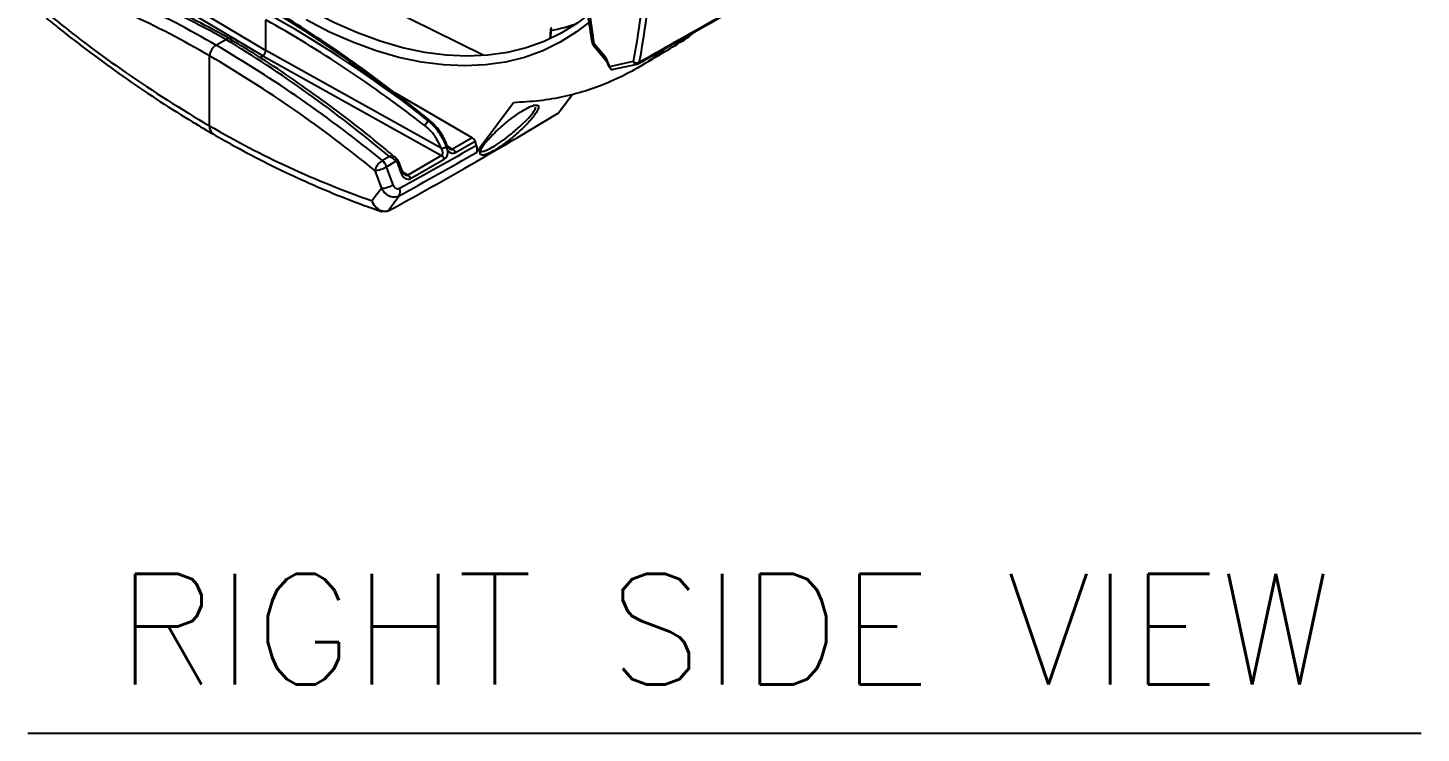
# Model space of a CAD drawing. Extents: x 9.3 to 87.2, y 0.6 to 68.8.
# Drawn here: x 56.36 to 65.82, y 43.35 to 48.14 of the extents above; entities that cross this region are included whole.
import ezdxf
from ezdxf.enums import TextEntityAlignment as Align

# ---------------------------------------------------------------- set-up
doc = ezdxf.new("R2010")
doc.units = 0
doc.header["$MEASUREMENT"] = 0
doc.layers.add('OBJECT', color=7, linetype='CONTINUOUS')
doc.styles.get("Standard").update_dxf_attribs({"font": 'SIMPLEX'})

msp = doc.modelspace()

# ---------------------------------------------------------------- linework, layer by layer
at = {"layer": 'OBJECT'}
for p, q in [((57.9542, 47.948), (56.7818, 48.6488)), ((56.8249, 48.6725), (57.9754, 47.9847)), ((59.4557, 47.9503), (58.7807, 48.2842)), ((57.9754, 47.9847), (57.9754, 48.1929)), ((59.9079, 48.1265), (59.9048, 48.0637)), ((59.9117, 48.1208), (59.909, 48.0656)), ((57.636, 48.0215), (57.7031, 48.0603)), ((59.1667, 47.3206), (57.9754, 47.9847)), ((60.2029, 48.0161), (60.2914, 47.9108)), ((60.2833, 47.9387), (60.2064, 48.0302)), ((57.5935, 47.4733), (57.5935, 47.948)), ((57.9354, 47.9372), (57.9542, 47.948)), ((57.9542, 47.948), (59.1681, 47.2712)), ((60.2833, 47.9387), (60.3091, 47.8742)), ((60.2877, 47.9201), (60.3058, 47.8747)), ((60.3361, 47.8571), (60.4976, 47.8921)), ((59.3778, 47.3923), (58.8551, 47.694)), ((59.6569, 47.6301), (59.4305, 47.3257)), ((59.9611, 47.5599), (60.0582, 47.6874)), ((59.2077, 47.3377), (59.2076, 47.3379)), ((59.2438, 47.315), (59.2084, 47.3361)), ((59.3778, 47.3923), (59.2438, 47.315)), ((59.2626, 47.2911), (59.3965, 47.3685)), ((59.4069, 47.34), (59.3965, 47.3685)), ((59.4305, 47.3257), (59.4235, 47.3163)), ((58.8142, 47.2644), (58.7666, 47.237)), ((58.7956, 47.1952), (58.8593, 47.232)), ((59.1681, 47.2712), (58.9391, 47.139)), ((58.9578, 47.1152), (59.1868, 47.2474)), ((59.4058, 47.2924), (59.4235, 47.3163)), ((58.7157, 47.1694), (58.7602, 47.0471)), ((58.8401, 47.073), (58.7956, 47.1952)), ((58.8721, 47.2121), (58.8932, 47.153)), ((58.9027, 47.1623), (58.8817, 47.2215)), ((58.9027, 47.1623), (58.9027, 47.1625)), ((58.9391, 47.139), (58.9037, 47.1602)), ((58.7976, 46.8934), (58.7936, 46.8915))]:
    msp.add_line(p, q, dxfattribs=at)
at = {"layer": 'OBJECT', "color": 1}
msp.add_line((56.3589, 43.3469), (65.8225, 43.3469), dxfattribs=at)
at = {"layer": 'OBJECT', "flags": 128}
for points in [[(60.2064, 48.0302), (60.1618, 48.3413), (60.1282, 48.648), (60.1058, 48.9496), (60.0946, 49.2457), (60.0946, 49.5356), (60.1058, 49.8188), (60.1282, 50.0946), (60.1618, 50.3625), (60.2064, 50.622)], [(60.1709, 48.1775), (60.0853, 48.1108), (59.9748, 48.041), (59.8573, 47.9834), (59.7332, 47.9384), (59.603, 47.9062), (59.4673, 47.8867), (59.3265, 47.8802), (59.1812, 47.8867), (59.0321, 47.906), (58.8795, 47.9382), (58.7243, 47.9831), (58.5669, 48.0406), (58.4081, 48.1104), (58.2483, 48.1922)], [(60.1638, 48.227), (60.0909, 48.1713), (59.9821, 48.1029), (59.8663, 48.0467), (59.7441, 48.0028), (59.616, 47.9713), (59.4824, 47.9525), (59.3439, 47.9463), (59.201, 47.9528), (59.0543, 47.9719), (58.9043, 48.0037), (58.7517, 48.0479), (58.5969, 48.1045), (58.4407, 48.1731), (58.2837, 48.2535)], [(60.2029, 48.0161), (60.2025, 48.0167), (60.2021, 48.0199), (60.2034, 48.0245), (60.2064, 48.0302)], [(60.4701, 47.9091), (60.3883, 47.8914), (60.3091, 47.8742)], [(60.3058, 47.8747), (60.3058, 47.8746), (60.3064, 47.8742), (60.3075, 47.8741), (60.3091, 47.8742)], [(59.699, 47.4662), (59.7598, 47.5263), (59.7813, 47.5513)], [(59.9638, 47.5623), (59.9629, 47.5613), (59.9611, 47.5599)], [(59.2018, 47.3313), (59.2043, 47.3333), (59.2062, 47.335), (59.2073, 47.3366), (59.2076, 47.338), (59.2075, 47.3383)], [(59.2021, 47.3305), (59.2046, 47.3325), (59.2065, 47.3343), (59.2075, 47.3359), (59.2078, 47.3373), (59.2077, 47.3377)], [(58.8721, 47.2121), (58.8759, 47.2144), (58.8788, 47.2166), (58.8808, 47.2186), (58.8817, 47.2203), (58.8817, 47.2215)], [(58.8932, 47.153), (58.897, 47.1553), (58.8999, 47.1575), (58.9018, 47.1595), (58.9028, 47.1612), (58.9027, 47.1623)], [(58.7602, 47.0471), (58.7189, 46.9922), (58.6975, 46.9638)], [(58.803, 46.8942), (58.8726, 46.9866), (58.8815, 46.9985)]]:
    msp.add_lwpolyline(points, dxfattribs=at)
at = {"layer": 'OBJECT'}
for centre, radius, start, end in [((54.3728, 42.4336), 6.386, 59.71273, 70.81557), ((54.3909, 42.4655), 6.4343, 59.71273, 70.81557), ((61.8867, 54.8469), 8.5324, 230.76161, 239.79066), ((59.9229, 48.1258), 0.015, 119.99731, 177.18186), ((59.9148, 48.1269), 0.00688, 183.27211, 242.85918), ((59.9258, 48.1268), 0.0154, 125.15592, 202.93237), ((57.6856, 47.9438), 0.0922, 122.60523, 177.39477), ((53.2649, 40.515), 8.6864, 50.70097, 59.7879), ((60.2489, 48.0547), 0.06, 189.10732, 220.01107), ((60.2103, 48.0515), 0.0216, 196.84163, 259.67015), ((53.2553, 40.4978), 8.6213, 50.70097, 59.7879), ((60.4947, 47.9404), 0.0398, 231.7645, 295.93707), ((60.4946, 47.918), 0.0261, 199.81196, 276.6718), ((60.4913, 47.9214), 0.03, 282.24851, 299.38179), ((60.4993, 47.9063), 0.0129, 301.39339, 352.55061), ((59.0863, 47.4963), 0.0116, 57.6937, 124.4817), ((59.9519, 47.5714), 0.015, 301.22265, 322.72853), ((59.9571, 47.5628), 0.00494, 301.42585, 324.7097), ((57.6531, 47.4658), 0.0601, 172.82459, 235.87756), ((60.7872, 52.9424), 6.3333, 239.71703, 250.73385), ((59.1132, 47.4586), 0.0579, 125.34799, 165.47854), ((59.1552, 47.4203), 0.1004, 276.61514, 297.6403), ((59.1558, 47.4219), 0.1025, 276.29371, 296.83749), ((59.3528, 47.3533), 0.0463, 19.08865, 57.29593), ((58.8259, 47.1393), 0.1142, 121.2763, 164.76081), ((58.7033, 47.1621), 0.098, 19.75874, 49.79459), ((58.8443, 47.2435), 0.0189, 322.28647, 34.49672), ((59.1431, 47.2323), 0.0463, 19.08865, 57.29593), ((59.2188, 47.276), 0.0463, 19.08865, 57.29593), ((58.6942, 47.3721), 0.2038, 276.05442, 299.82979), ((58.9141, 47.1001), 0.0463, 19.08865, 57.29593), ((58.7387, 47.2498), 0.2038, 276.05469, 299.82952), ((58.8346, 47.0244), 0.0536, 331.12756, 24.47785)]:
    msp.add_arc(centre, radius, start, end, dxfattribs=at)
for centre, major_axis, ratio, start_param, end_param in [((57.7031, 41.528), (-4.1053, 6.867), 0.587295, 5.488902, 5.690133), ((57.9757, 41.6849), (-4.0907, 6.8408), 0.587369, 5.299101, 5.488897), ((57.9966, 41.6974), (-4.1057, 6.8668), 0.587332, 5.322809, 5.488867), ((58.0291, 41.7161), (-3.897, 6.9874), 0.567257, 5.340207, 5.506265), ((58.7093, 51.4801), (-1.4568, 3.2795), 0.569298, 3.011564, 3.100557), ((57.7031, 41.528), (-3.8974, 6.9871), 0.567295, 5.305003, 5.506235), ((57.9542, 47.9725), (0.015, 0.026), 0.577382, 3.927062, 5.497858), ((59.0273, 47.3133), (-0.1129, 0.1888), 0.587369, 4.410798, 5.299101), ((59.1452, 47.3085), (-0.0237, 0.0368), 0.563555, 3.105908, 4.663539), ((59.1639, 47.3092), (-0.0116, 0.066), 0.71005, 3.394999, 4.50926), ((59.2404, 47.3534), (-0.0101, 0.0665), 0.703512, 2.295566, 3.409827), ((59.2217, 47.3527), (-0.022, 0.0378), 0.554981, 2.348493, 3.147875), ((58.9356, 47.1774), (-0.0101, 0.0665), 0.703512, 1.839031, 3.409827), ((58.9169, 47.1768), (-0.022, 0.0378), 0.554981, 2.348493, 3.147875)]:
    msp.add_ellipse(centre, major_axis=major_axis, ratio=ratio, start_param=start_param, end_param=end_param, dxfattribs=at)
for points, knots in [([(60.19, 50.658), (60.1824, 50.6178), (60.1603, 50.5012), (60.1303, 50.3031), (60.1032, 50.0619), (60.0849, 49.8146), (60.0755, 49.5617), (60.0749, 49.3035), (60.0832, 49.0405), (60.1003, 48.773), (60.1264, 48.5015), (60.1566, 48.2586), (60.1803, 48.1056), (60.1896, 48.0452)], [0, 0, 0, 0, 0.0517747, 0.1500101, 0.2482565, 0.3465125, 0.4447733, 0.5430351, 0.6412947, 0.7395502, 0.8378003, 0.9360439, 1, 1, 1, 1]), ([(63.5957, 49.6746), (63.4498, 49.5896), (62.9036, 49.2715), (61.9511, 48.7191), (61.0708, 48.2191), (60.5912, 47.9491), (60.5121, 47.9046)], [0, 0, 0, 0, 0.14233, 0.532595, 0.922874, 1, 1, 1, 1]), ([(60.5031, 47.8941), (60.582, 47.9386), (61.0607, 48.2085), (61.9392, 48.7078), (62.8388, 49.2328), (63.3331, 49.5195), (63.428, 49.5745)], [0, 0, 0, 0, 0.081149, 0.491855, 0.902469, 1, 1, 1, 1]), ([(57.7402, 48.0593), (57.7003, 48.0814), (57.5844, 48.1453), (57.3926, 48.2433), (57.1654, 48.3498), (56.9389, 48.4453), (56.7396, 48.521), (56.6162, 48.5617), (56.5675, 48.5777)], [0, 0, 0, 0, 0.1016559, 0.2946996, 0.4877608, 0.6808217, 0.8738747, 1, 1, 1, 1]), ([(56.484, 48.2048), (56.5193, 48.1763), (56.6276, 48.0887), (56.8105, 47.9487), (57.0328, 47.7882), (57.2563, 47.6376), (57.4519, 47.5142), (57.5731, 47.4432), (57.6194, 47.4161)], [0, 0, 0, 0, 0.094427, 0.29042, 0.486454, 0.682523, 0.878623, 1, 1, 1, 1]), ([(59.0925, 47.5061), (59.0546, 47.5369), (58.9449, 47.6265), (58.7621, 47.7677), (58.544, 47.9265), (58.325, 48.0754), (58.1583, 48.1813), (58.0647, 48.2376), (58.0442, 48.2498)], [0, 0, 0, 0, 0.10952, 0.317603, 0.525705, 0.733817, 0.941938, 1, 1, 1, 1]), ([(60.7716, 48.0322), (60.7873, 48.0406), (60.831, 48.064), (60.8696, 48.0955), (60.8944, 48.1157)], [0, 0, 0, 0, 0.358866, 1, 1, 1, 1]), ([(57.7331, 48.0624), (57.7307, 48.0638), (57.725, 48.0671), (57.7141, 48.0657), (57.7062, 48.0618), (57.7031, 48.0603)], [0, 0, 0, 0, 0.297727, 0.721226, 1, 1, 1, 1]), ([(57.7456, 48.0358), (57.7456, 48.039), (57.7453, 48.042), (57.7442, 48.0477), (57.7434, 48.0503), (57.7413, 48.055), (57.74, 48.0571), (57.7369, 48.0606), (57.7351, 48.0621), (57.7292, 48.0655), (57.7245, 48.0664), (57.7143, 48.0654), (57.7087, 48.0635), (57.7031, 48.0603)], [0, 0, 0, 0, 0.125, 0.125, 0.25, 0.25, 0.375, 0.375, 0.5, 0.5, 0.75, 0.75, 1, 1, 1, 1]), ([(58.8597, 47.2542), (58.8278, 47.2809), (58.7242, 47.3676), (58.5475, 47.5076), (58.3296, 47.6708), (58.1106, 47.8242), (57.9094, 47.9563), (57.7812, 48.034), (57.7263, 48.0673)], [0, 0, 0, 0, 0.085684, 0.278188, 0.470718, 0.663265, 0.855829, 1, 1, 1, 1]), ([(60.685, 47.9968), (60.6664, 47.9812), (60.6015, 47.927), (60.479, 47.8514), (60.3236, 47.7727), (60.1642, 47.7131), (60.0026, 47.6699), (59.8339, 47.6405), (59.7159, 47.6336), (59.6569, 47.6301)], [0, 0, 0, 0, 0.066328, 0.231261, 0.396862, 0.546629, 0.696395, 0.848198, 1, 1, 1, 1]), ([(60.5038, 47.8688), (60.5471, 47.8946), (60.6373, 47.9481), (60.7265, 48.0021), (60.7729, 48.0301)], [0, 0, 0, 0, 0.480099, 1, 1, 1, 1]), ([(60.2881, 47.9203), (60.2861, 47.926), (60.284, 47.9319), (60.2833, 47.9385), (60.2833, 47.9387)], [0, 0, 0, 0, 0.976363, 1, 1, 1, 1]), ([(60.3059, 47.8748), (60.306, 47.8744), (60.3071, 47.8701), (60.3123, 47.8638), (60.3208, 47.8581), (60.3281, 47.8559), (60.3319, 47.8567), (60.3327, 47.8569)], [0, 0, 0, 0, 0.0340765, 0.3741263, 0.6608308, 0.9330357, 1, 1, 1, 1]), ([(60.3091, 47.8742), (60.3101, 47.8721), (60.3126, 47.8671), (60.3185, 47.8609), (60.3262, 47.857), (60.3325, 47.8559), (60.3355, 47.8571), (60.3361, 47.8573)], [0, 0, 0, 0, 0.17896, 0.43464, 0.689976, 0.945216, 1, 1, 1, 1]), ([(59.4305, 47.2882), (59.4309, 47.2946), (59.4316, 47.3062), (59.4537, 47.3426), (59.4966, 47.3946), (59.5661, 47.4612), (59.6377, 47.5202), (59.7026, 47.5663), (59.7567, 47.5977), (59.7963, 47.6143), (59.8097, 47.6138), (59.8163, 47.6135)], [0, 0, 0, 0, 0.099753, 0.178648, 0.34215, 0.490234, 0.602106, 0.714487, 0.814199, 0.908561, 1, 1, 1, 1]), ([(59.8035, 47.6097), (59.8032, 47.6105), (59.8023, 47.6134), (59.7957, 47.6117), (59.791, 47.6105)], [0, 0, 0, 0, 0.291079, 1, 1, 1, 1]), ([(59.8163, 47.6135), (59.8169, 47.6135), (59.8269, 47.6145), (59.8291, 47.6009), (59.8218, 47.5769), (59.8064, 47.5544), (59.8009, 47.5464)], [0, 0, 0, 0, 0.022929, 0.374559, 0.776691, 1, 1, 1, 1]), ([(59.9638, 47.5623), (59.9807, 47.5845), (60.0125, 47.6263), (60.0443, 47.6681), (60.0593, 47.6877)], [0, 0, 0, 0, 0.530616, 1, 1, 1, 1]), ([(59.8009, 47.5464), (59.794, 47.5375), (59.7731, 47.5101), (59.721, 47.4554), (59.6456, 47.3887), (59.5719, 47.3337), (59.512, 47.2967), (59.4696, 47.2779), (59.4462, 47.2715), (59.4418, 47.275), (59.4413, 47.2754)], [0, 0, 0, 0, 0.09071, 0.278411, 0.45673, 0.610492, 0.740989, 0.860985, 0.983315, 1, 1, 1, 1]), ([(59.7813, 47.5513), (59.7869, 47.5587), (59.8023, 47.5787), (59.8064, 47.5915), (59.8091, 47.5996)], [0, 0, 0, 0, 0.3660144, 1, 1, 1, 1]), ([(57.6194, 47.4161), (57.6589, 47.3936), (57.7732, 47.3284), (57.9624, 47.2285), (58.1867, 47.1197), (58.4104, 47.0219), (58.6036, 46.9459), (58.722, 46.9048), (58.7665, 46.8894)], [0, 0, 0, 0, 0.1027, 0.297605, 0.492538, 0.687472, 0.882389, 1, 1, 1, 1]), ([(59.2018, 47.3313), (59.1955, 47.3483), (59.1881, 47.3651), (59.1709, 47.398), (59.1613, 47.4137), (59.1404, 47.4436), (59.1289, 47.458), (59.105, 47.4838), (59.0926, 47.4955), (59.0797, 47.5058)], [0, 0, 0, 0, 0.25, 0.25, 0.5, 0.5, 0.75, 0.75, 1, 1, 1, 1]), ([(59.2075, 47.3383), (59.204, 47.3473), (59.194, 47.3734), (59.1717, 47.4152), (59.1401, 47.4597), (59.1125, 47.489), (59.0964, 47.5027), (59.0925, 47.5061)], [0, 0, 0, 0, 0.139735, 0.40349, 0.66784, 0.919642, 1, 1, 1, 1]), ([(59.4338, 47.3039), (59.4355, 47.3018), (59.4397, 47.2967), (59.464, 47.3027), (59.504, 47.3211), (59.5568, 47.3535), (59.5995, 47.3842), (59.6482, 47.4218), (59.6752, 47.4454), (59.699, 47.4662)], [0, 0, 0, 0, 0.103498, 0.259111, 0.41109, 0.576186, 0.73971, 0.771975, 1, 1, 1, 1]), ([(59.2078, 47.3375), (59.2077, 47.3377), (59.2076, 47.338), (59.2075, 47.3383), (59.2075, 47.3383)], [0, 0, 0, 0, 0.7902348, 1, 1, 1, 1]), ([(59.2221, 47.3178), (59.2206, 47.3187), (59.2171, 47.3211), (59.2114, 47.3287), (59.2088, 47.3352), (59.2077, 47.3377)], [0, 0, 0, 0, 0.31339, 0.730902, 1, 1, 1, 1]), ([(59.4058, 47.2924), (59.4076, 47.2949), (59.4091, 47.298), (59.4112, 47.3049), (59.4117, 47.3087), (59.4119, 47.317), (59.4116, 47.3214), (59.4099, 47.3306), (59.4086, 47.3353), (59.4069, 47.34)], [0, 0, 0, 0, 0.25, 0.25, 0.5, 0.5, 0.75, 0.75, 1, 1, 1, 1]), ([(58.8599, 47.2542), (58.8547, 47.2586), (58.848, 47.2617), (58.8361, 47.2642), (58.832, 47.2648), (58.8233, 47.2651), (58.8187, 47.2649), (58.8142, 47.2644)], [0, 0, 0, 0, 0.5, 0.5, 0.75, 0.75, 1, 1, 1, 1]), ([(58.8593, 47.232), (58.8541, 47.2392), (58.8475, 47.2457), (58.8358, 47.254), (58.8317, 47.2565), (58.8232, 47.261), (58.8186, 47.2629), (58.8142, 47.2644)], [0, 0, 0, 0, 0.5, 0.5, 0.75, 0.75, 1, 1, 1, 1]), ([(58.8593, 47.232), (58.8621, 47.2296), (58.8646, 47.2265), (58.8689, 47.2198), (58.8707, 47.2161), (58.8721, 47.2121)], [0, 0, 0, 0, 0.5, 0.5, 1, 1, 1, 1]), ([(58.8833, 47.2164), (58.8817, 47.221), (58.8771, 47.2338), (58.8692, 47.2474), (58.8609, 47.2528), (58.8596, 47.2536)], [0, 0, 0, 0, 0.323479, 0.897899, 1, 1, 1, 1]), ([(59.4413, 47.2754), (59.4352, 47.2764), (59.4277, 47.2777), (59.43, 47.2865), (59.4305, 47.2882)], [0, 0, 0, 0, 0.813273, 1, 1, 1, 1]), ([(58.9173, 47.1418), (58.9158, 47.1428), (58.9123, 47.1451), (58.9066, 47.1529), (58.9039, 47.1596), (58.9027, 47.1623)], [0, 0, 0, 0, 0.307719, 0.717675, 1, 1, 1, 1]), ([(58.7602, 47.0471), (58.7668, 47.0357), (58.7752, 47.0253), (58.7895, 47.0125), (58.7946, 47.0087), (58.8051, 47.0019), (58.8106, 46.9991), (58.8217, 46.9945), (58.8275, 46.9928), (58.8389, 46.9906), (58.8446, 46.9901), (58.8558, 46.9903), (58.8612, 46.9911), (58.8717, 46.9939), (58.8768, 46.9959), (58.8815, 46.9985)], [0, 0, 0, 0, 0.25, 0.25, 0.375, 0.375, 0.5, 0.5, 0.625, 0.625, 0.75, 0.75, 0.875, 0.875, 1, 1, 1, 1]), ([(58.8834, 47.0466), (58.8793, 47.0443), (58.8749, 47.0435), (58.8661, 47.0443), (58.8618, 47.046), (58.854, 47.0512), (58.8504, 47.0548), (58.8444, 47.063), (58.842, 47.0678), (58.8401, 47.073)], [0, 0, 0, 0, 0.25, 0.25, 0.5, 0.5, 0.75, 0.75, 1, 1, 1, 1]), ([(58.803, 46.8942), (58.7988, 46.8924), (58.7942, 46.8912), (58.7848, 46.8902), (58.7798, 46.8903), (58.7697, 46.8919), (58.7646, 46.8933), (58.7544, 46.8974), (58.7493, 46.9001), (58.7395, 46.9066), (58.7348, 46.9103), (58.7257, 46.9188), (58.7214, 46.9236), (58.7135, 46.9338), (58.7098, 46.9393), (58.7031, 46.9511), (58.7001, 46.9574), (58.6975, 46.9638)], [0, 0, 0, 0, 0.125, 0.125, 0.25, 0.25, 0.375, 0.375, 0.5, 0.5, 0.625, 0.625, 0.75, 0.75, 0.875, 0.875, 1, 1, 1, 1]), ([(58.7594, 46.8931), (58.7549, 46.8945), (58.7417, 46.8984), (58.7211, 46.9176), (58.7064, 46.9407), (58.6997, 46.9574), (58.698, 46.9623), (58.6976, 46.9636), (58.6975, 46.9638)], [0, 0, 0, 0, 0.1728315, 0.5025769, 0.8583592, 0.9621342, 0.9955278, 1, 1, 1, 1])]:
    msp.add_open_spline(points, degree=3, knots=knots, dxfattribs=at)
for points in [[(60.5193, 48.2127), (60.5054, 48.1096), (60.489, 48.0084), (60.4701, 47.9091)], [(60.5121, 47.9046), (60.5311, 48.0042), (60.5475, 48.1058), (60.5615, 48.2093)], [(59.0797, 47.5058), (59.0359, 47.5409), (58.9919, 47.5755), (58.9479, 47.6094)], [(59.3264, 47.1857), (59.5383, 47.3071), (59.7498, 47.4319), (59.9611, 47.5599)], [(59.4069, 47.34), (59.233, 47.2405), (59.0585, 47.1427), (58.8834, 47.0466)], [(59.1667, 47.3206), (59.1668, 47.3204), (59.1669, 47.3202), (59.167, 47.3201)], [(59.2021, 47.3305), (59.202, 47.3308), (59.2019, 47.3311), (59.2018, 47.3313)], [(59.2121, 47.304), (59.2089, 47.3128), (59.2053, 47.3216), (59.2021, 47.3305)], [(58.8815, 46.9985), (59.0569, 47.0947), (59.2316, 47.1928), (59.4058, 47.2924)], [(58.8189, 46.9017), (58.9883, 46.9942), (59.1574, 47.0889), (59.3264, 47.1857)], [(58.803, 46.8942), (58.8077, 46.896), (58.813, 46.8985), (58.8189, 46.9017)]]:
    msp.add_open_spline(points, degree=3, dxfattribs=at)

# ---------------------------------------------------------------- texts
at = {"layer": 'OBJECT', "color": 1}
msp.add_text('RIGHT SIDE VIEW', height=0.75, dxfattribs=at).set_placement((61.0906, 43.6782), align=Align.CENTER)

doc.saveas('drawing.dxf')
